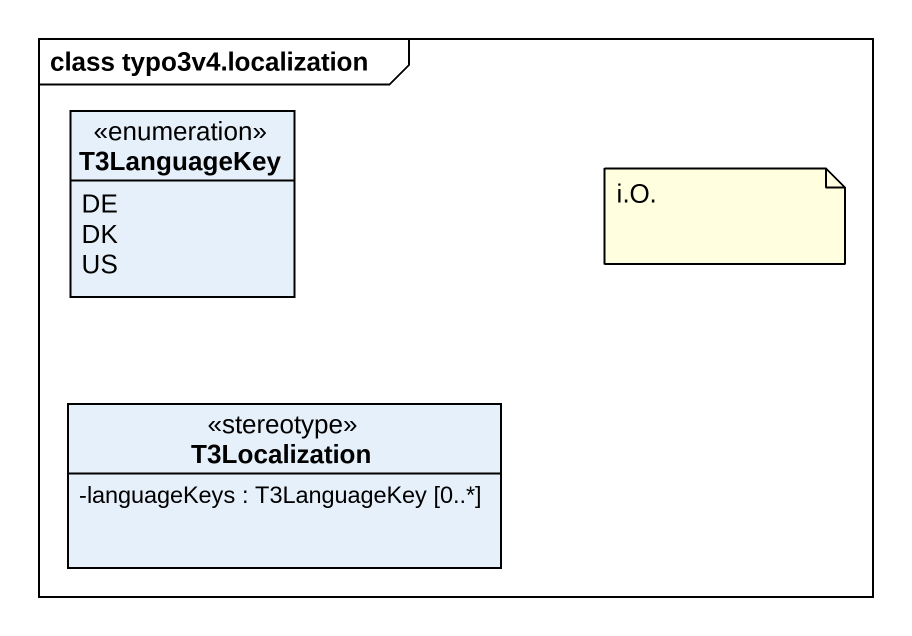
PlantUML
@startuml
mainframe class typo3v4.localization
hide circle
hide empty members
skinparam classAttributeIconSize 0
enum T3LanguageKey {
  DE
  DK
  US
}
class T3Localization <<stereotype>> {
  -languageKeys : T3LanguageKey [0..*]
}
note as N1
  i.O.
end note
@enduml
